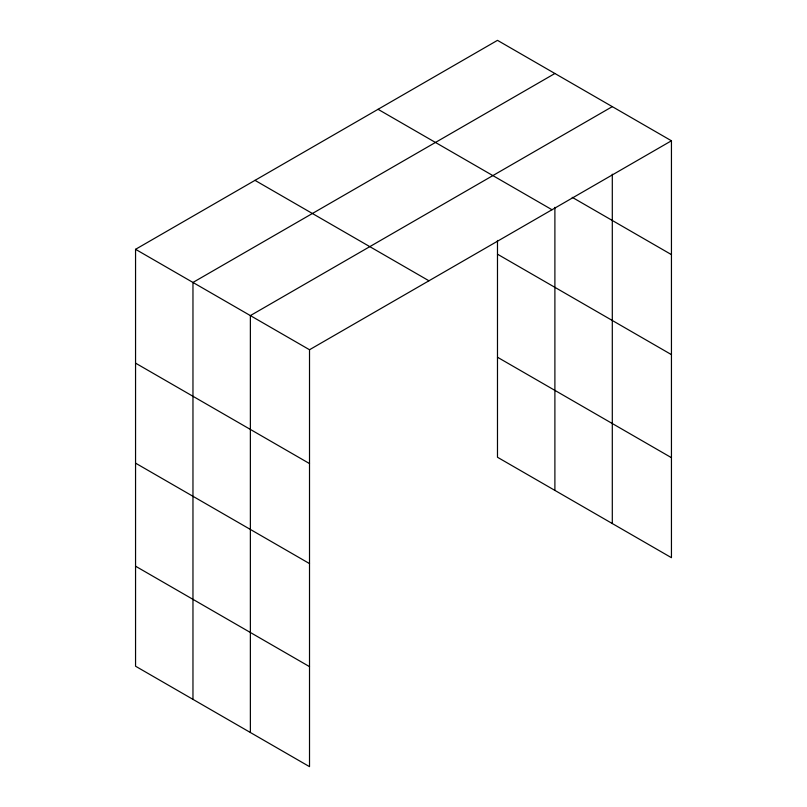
<?xml version="1.0" encoding="UTF-8"?>
<svg xmlns="http://www.w3.org/2000/svg" width="807" height="807" viewBox="0 0 807 807"><rect width="100%" height="100%" fill="white"/><g stroke="black" fill="none" stroke-linecap="round" stroke-linejoin="round"><path stroke-width="1.21" d="M135.556 249.313L309.515 349.744L309.515 766.65L135.556 666.219L135.556 249.313L497.485 40.35L671.444 140.781L671.444 557.687L497.485 457.256L497.485 240.446M554.893 73.498L192.964 282.45L192.964 699.356M612.301 106.635L250.372 315.598L250.372 732.504M309.515 349.744L671.444 140.781M572.224 197.332L671.444 254.619M378.049 109.308L552.008 209.739M497.485 254.195L671.444 354.626M254.992 180.354L428.951 280.786M497.485 357.239L671.444 457.68M135.556 363.14L309.515 463.571M135.556 463.147L309.515 563.589M135.556 566.201L309.515 666.632M612.301 174.181L612.301 523.541M554.893 207.328L554.893 490.404"/></g></svg>
